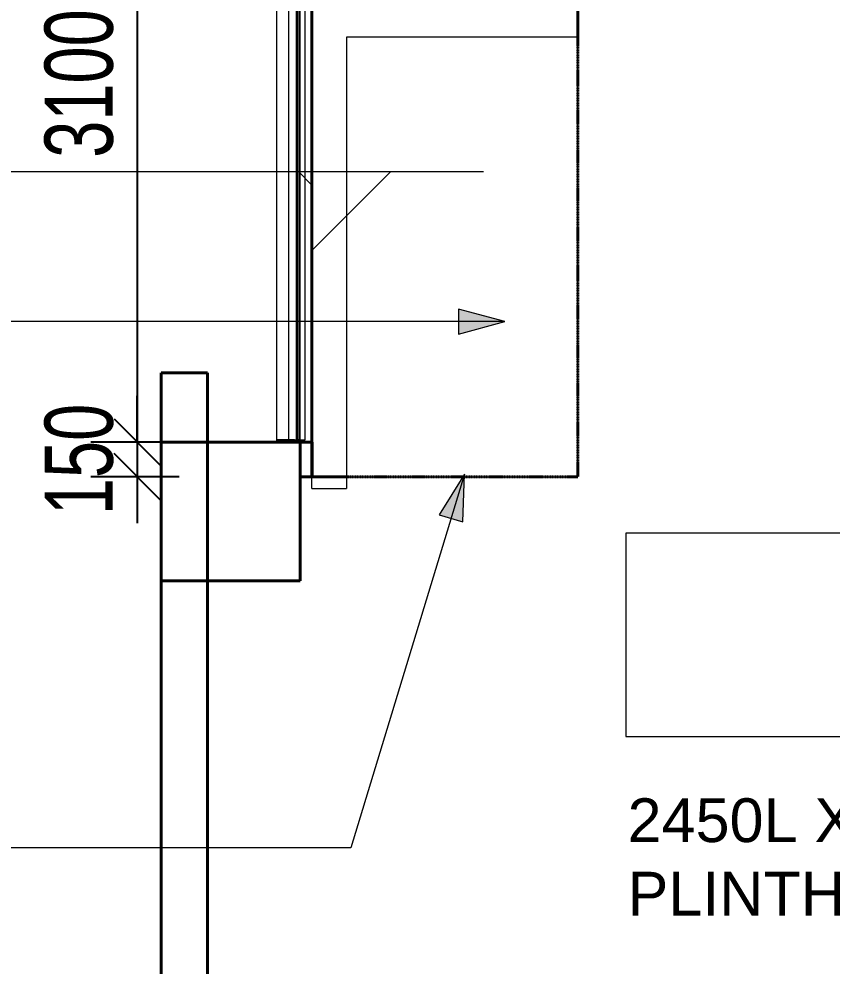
# Model space of a CAD drawing. Header units: millimetres. Extents: x 12827 to 109288, y -12264 to 68487.
# Drawn here: x 36524 to 40039, y 31842 to 35937 of the extents above; entities that cross this region are included whole.
import ezdxf

# ---------------------------------------------------------------- set-up
doc = ezdxf.new("R2010")
doc.units = ezdxf.units.MM
doc.linetypes.add('Hidden', pattern=[7.14375, 4.7625, -2.38125])
for name, color, linetype, lineweight in [('A-ANNO-DIMS', 211, 'Continuous', 5), ('A-DETL', 90, 'Continuous', 9), ('A-DETL-THIN', 151, 'Continuous', 9), ('A-FLOR', 192, 'Continuous', 9), ('A-GLAZ-CWMG', 51, 'Continuous', 20), ('A-WALL', 113, 'Continuous', 20), ('G-ANNO-TEXT', 231, 'Continuous', 5), ('S-COLS', 52, 'Continuous', 20)]:
    doc.layers.add(name, color=color, linetype=linetype, lineweight=lineweight)
doc.styles.add('Arial_1', font='arial.ttf', dxfattribs={"width": 0.7, "height": 295.05988})
doc.styles.add('Swis721 BT_8', font='swiss.ttf', dxfattribs={"height": 189.214176})
doc.dimstyles.new('Linear_-_1_5mm_Arial', dxfattribs={"dimscale": 304.8, "dimtxt": 300, "dimasz": 0.656168, "dimexe": 0.656168, "dimexo": 0.0625, "dimgap": 0.328084, "dimtad": 1, "dimdec": 0, "dimzin": 0, "dimdsep": 46, "dimtxsty": 'Arial_1', "dimblk1": 'OBLIQUE', "dimblk2": 'OBLIQUE', "dimsah": 1, "dimcen": 0.09, "dimadec": 0, "dimazin": 0, "dimtfac": 1, "dimtdec": 4, "dimtix": 1, "dimtmove": 0, "dimatfit": 3, "dimfxl": 0.656168, "dimfxlon": 1, "dimtvp": 1, "dimtolj": 1, "dimtzin": 0, "dimarcsym": 2})

# ---------------------------------------------------------------- blocks, each defined once
blk = doc.blocks.new('Rectangular Mullion - DLN_8 x 75mm _WD_-12438421-Copy of 2_F')
at = {"layer": 'A-GLAZ-CWMG', "lineweight": 30}
for p, q in [((-8, 37.5), (0, 37.5)), ((-8, -37.5), (-8, 37.5)), ((0, 37.5), (0, -37.5)), ((0, -37.5), (-8, -37.5))]:
    blk.add_line(p, q, dxfattribs=at)
blk = doc.blocks.new('Rectangular Mullion - EW3b-16434438-Copy of 2_F')
at = {"layer": 'A-GLAZ-CWMG'}
for p, q in [((37639.2, 37199.5), (37689.2, 37199.5)), ((37639.2, 34115.5), (37639.2, 37199.5)), ((37689.2, 37199.5), (37725.6, 37199.5)), ((37689.2, 37199.5), (37689.2, 34115.5)), ((37736.2, 37199.5), (37759.2, 37199.5)), ((37759.2, 37199.5), (37759.2, 34115.5)), ((37725.6, 34115.5), (37714.7, 34115.5)), ((37759.2, 34115.5), (37736.2, 34115.5))]:
    blk.add_line(p, q, dxfattribs=at)
blk = doc.blocks.new('Rectangular Mullion - EW3b-V16-Copy of 2_F')
at = {"layer": 'A-GLAZ-CWMG', "lineweight": 30}
for p, q in [((37736.2, 37199.5), (37725.6, 37199.5)), ((37725.6, 37199.5), (37725.6, 34115.5)), ((37736.2, 34115.5), (37736.2, 37199.5)), ((37725.6, 34115.5), (37736.2, 34115.5))]:
    blk.add_line(p, q, dxfattribs=at)
blk = doc.blocks.new('_Oblique')
at = {"color": 0, "linetype": 'ByBlock', "lineweight": -2}
blk.add_line((-0.5, -0.5), (0.5, 0.5), dxfattribs=at)
blk = doc.blocks.new('DIMBLOCK39-Copy of 2_F')
at = {"layer": 'A-ANNO-DIMS', "color": 0, "lineweight": -2, "transparency": 16777216}
for p, q in [((37215.7, 37207.5), (36834.8, 37207.5)), ((37034.8, 37207.5), (37034.8, 34107.5)), ((37215.7, 34107.5), (36834.8, 34107.5))]:
    blk.add_line(p, q, dxfattribs=at)
at = {"layer": 'Defpoints', "color": 0, "transparency": 16777216}
for p in [(37234.8, 37207.5), (37034.8, 34107.5), (37234.8, 34107.5)]:
    blk.add_point(p, dxfattribs=at)
at = {"layer": 'A-ANNO-DIMS', "color": 0, "lineweight": -2, "transparency": 16777216, "xscale": 200, "yscale": 200, "zscale": 200}
for p, rotation in [((37034.8, 37207.5), 90), ((37034.8, 34107.5), 270)]:
    blk.add_blockref('_Oblique', p, dxfattribs=dict(at, rotation=rotation))
at = {"layer": 'A-ANNO-DIMS', "color": 0, "transparency": 16777216, "insert": (36784, 35657.5), "char_height": 295.06, "width": 753.231, "attachment_point": 5, "rotation": 90, "style": 'Arial_1'}
blk.add_mtext('\\A1;3100', dxfattribs=at)
blk = doc.blocks.new('DIMBLOCK40-Copy of 2_F')
at = {"layer": 'A-ANNO-DIMS', "color": 0, "lineweight": -2, "transparency": 16777216}
for p, q in [((37034.8, 34107.5), (37034.8, 34307.5)), ((37215.7, 34107.5), (36834.8, 34107.5)), ((37034.8, 34107.5), (37034.8, 33957.5)), ((37215.7, 33957.5), (36834.8, 33957.5)), ((37034.8, 33957.5), (37034.8, 33757.5))]:
    blk.add_line(p, q, dxfattribs=at)
at = {"layer": 'Defpoints', "color": 0, "transparency": 16777216}
for p in [(37234.8, 34107.5), (37034.8, 33957.5), (37234.8, 33957.5)]:
    blk.add_point(p, dxfattribs=at)
at = {"layer": 'A-ANNO-DIMS', "color": 0, "lineweight": -2, "transparency": 16777216, "xscale": 200, "yscale": 200, "zscale": 200}
for p, rotation in [((37034.8, 34107.5), 270), ((37034.8, 33957.5), 90)]:
    blk.add_blockref('_Oblique', p, dxfattribs=dict(at, rotation=rotation))
at = {"layer": 'A-ANNO-DIMS', "color": 0, "transparency": 16777216, "insert": (36784.1, 34032.5), "char_height": 295.06, "width": 564.923, "attachment_point": 5, "rotation": 90, "style": 'Arial_1'}
blk.add_mtext('\\A1;150', dxfattribs=at)

msp = doc.modelspace()

# ---------------------------------------------------------------- hatches: boundary and pattern name
at = {"layer": 'G-ANNO-TEXT'}
for points in [[(38623.79126, 34628.22592), (38423.79126, 34681.81576), (38423.79126, 34574.63608)], [(38449.75758, 33969.13698), (38340.25197, 33793.4088), (38442.78703, 33762.19911)]]:
    msp.add_hatch(color=130, dxfattribs=at).paths.add_polyline_path(points, flags=0)

# ---------------------------------------------------------------- linework, layer by layer
at = {"layer": 'A-DETL', "linetype": 'Hidden', "lineweight": 40}
for p, q in [((38939.29298, 35865.98546), (38939.29298, 33957.48546)), ((38939.29298, 33957.48546), (37939.29297, 33957.48546))]:
    msp.add_line(p, q, dxfattribs=at)
at = {"layer": 'A-DETL-THIN'}
for p, q in [((38939.29298, 35857.48546), (37939.29297, 35857.48546)), ((37939.29297, 35857.48546), (37939.29297, 33957.48546)), ((38939.29298, 33957.48546), (38939.29298, 35857.48546)), ((34451.96071, 35276.73881), (38531.96071, 35276.73881)), ((37731.96071, 35276.73881), (37790.53935, 35218.16017)), ((38131.96071, 35276.73881), (37790.53935, 34935.31746)), ((37939.29297, 33957.48546), (38939.29298, 33957.48546))]:
    msp.add_line(p, q, dxfattribs=at)
at = {"layer": 'A-FLOR'}
for p, q in [((41597.29295, 33714.48546), (39147.29295, 33714.48546)), ((39147.29295, 33714.48546), (39147.29295, 32834.48546)), ((39147.29295, 32834.48546), (41597.29295, 32834.48546))]:
    msp.add_line(p, q, dxfattribs=at)
at = {"layer": 'A-WALL', "color": 250, "lineweight": 40}
for p, q in [((38939.29298, 35857.48546), (38939.29298, 37357.48546)), ((37789.29297, 36007.48546), (37789.29297, 33957.48546)), ((37339.29302, 34407.48507), (37139.29302, 34407.48507)), ((37139.29302, 34407.48507), (37139.29302, 29012.48515)), ((37339.29302, 31607.48546), (37339.29302, 34407.48507)), ((37791.29297, 34107.48546), (37739.29302, 34107.48546)), ((37739.29302, 34107.48546), (37739.29302, 33957.48546)), ((37791.29297, 33957.48546), (37791.29297, 34107.48546)), ((37739.29302, 33957.48546), (37939.29297, 33957.48546))]:
    msp.add_line(p, q, dxfattribs=at)
at = {"layer": 'A-WALL'}
for p, q in [((37789.29297, 33907.48546), (37789.29297, 33957.48546)), ((37939.29297, 33957.48546), (37939.29297, 33907.48546)), ((37789.29297, 33907.48546), (37939.29297, 33907.48546))]:
    msp.add_line(p, q, dxfattribs=at)
at = {"layer": 'G-ANNO-TEXT', "color": 130}
for p, q in [((38623.79126, 34628.22592), (38423.79126, 34681.81576)), ((38423.79126, 34681.81576), (38423.79126, 34574.63608)), ((38623.79126, 34628.22592), (36103.84021, 34628.22592)), ((38423.79126, 34574.63608), (38623.79126, 34628.22592)), ((38449.75758, 33969.13698), (37957.9108, 32353.24365)), ((38449.75758, 33969.13698), (38340.25197, 33793.4088)), ((38442.78703, 33762.19911), (38449.75758, 33969.13698)), ((38340.25197, 33793.4088), (38442.78703, 33762.19911)), ((37957.9108, 32353.24365), (36247.16689, 32353.24365))]:
    msp.add_line(p, q, dxfattribs=at)
at = {"layer": 'S-COLS', "color": 250, "lineweight": 40}
for p, q in [((37739.29302, 34107.48546), (37139.29302, 34107.48546)), ((37139.29302, 34107.48546), (37139.29302, 33507.48546)), ((37739.29302, 33507.48546), (37739.29302, 34107.48546)), ((37139.29302, 33507.48546), (37739.29302, 33507.48546))]:
    msp.add_line(p, q, dxfattribs=at)

# ---------------------------------------------------------------- block references
at = {"layer": 'A-GLAZ-CWMG'}
for name in ['Rectangular Mullion - EW3b-16434438-Copy of 2_F', 'Rectangular Mullion - EW3b-V16-Copy of 2_F']:
    msp.add_blockref(name, (0, 0), dxfattribs=at)
at = {"layer": 'A-GLAZ-CWMG', "extrusion": (0, 0, -1), "rotation": 270}
msp.add_blockref('Rectangular Mullion - DLN_8 x 75mm _WD_-12438421-Copy of 2_F', (-37677.17428, 34107.48546), dxfattribs=at)

# ---------------------------------------------------------------- texts
at = {"layer": 'G-ANNO-TEXT', "color": 7, "insert": (39154.86728, 32567.58802), "char_height": 189.2141757, "width": 3835.2, "attachment_point": 1, "line_spacing_factor": 1.00667, "style": 'Swis721 BT_8'}
msp.add_mtext('2450L X 880W CONCRETE\\PPLINTH 300mm(H)\\P', dxfattribs=at)

# ---------------------------------------------------------------- dimensions: what is measured, and where the dimension line sits
at = {"layer": 'A-ANNO-DIMS'}
for base, p1, p2, override, picture, middle in [((37034.79329, 34107.48546), (37234.79329, 37207.48546), (37234.79329, 34107.48546), {"dimpost": '<>', "dimfxl": 3100}, 'DIMBLOCK39-Copy of 2_F', (36784.04305, 35657.48546)), ((37034.79329, 33957.48546), (37234.79329, 34107.48546), (37234.79329, 33957.48546), {"dimpost": '<>', "dimfxl": 150}, 'DIMBLOCK40-Copy of 2_F', (36784.14369, 34032.48546))]:
    dim = msp.add_linear_dim(base=base, p1=p1, p2=p2, angle=90, dimstyle='Linear_-_1_5mm_Arial', override=override, dxfattribs=at)
    dim.commit()
    dim.dimension.update_dxf_attribs({"geometry": picture, "text_midpoint": middle})

doc.saveas('drawing.dxf')
